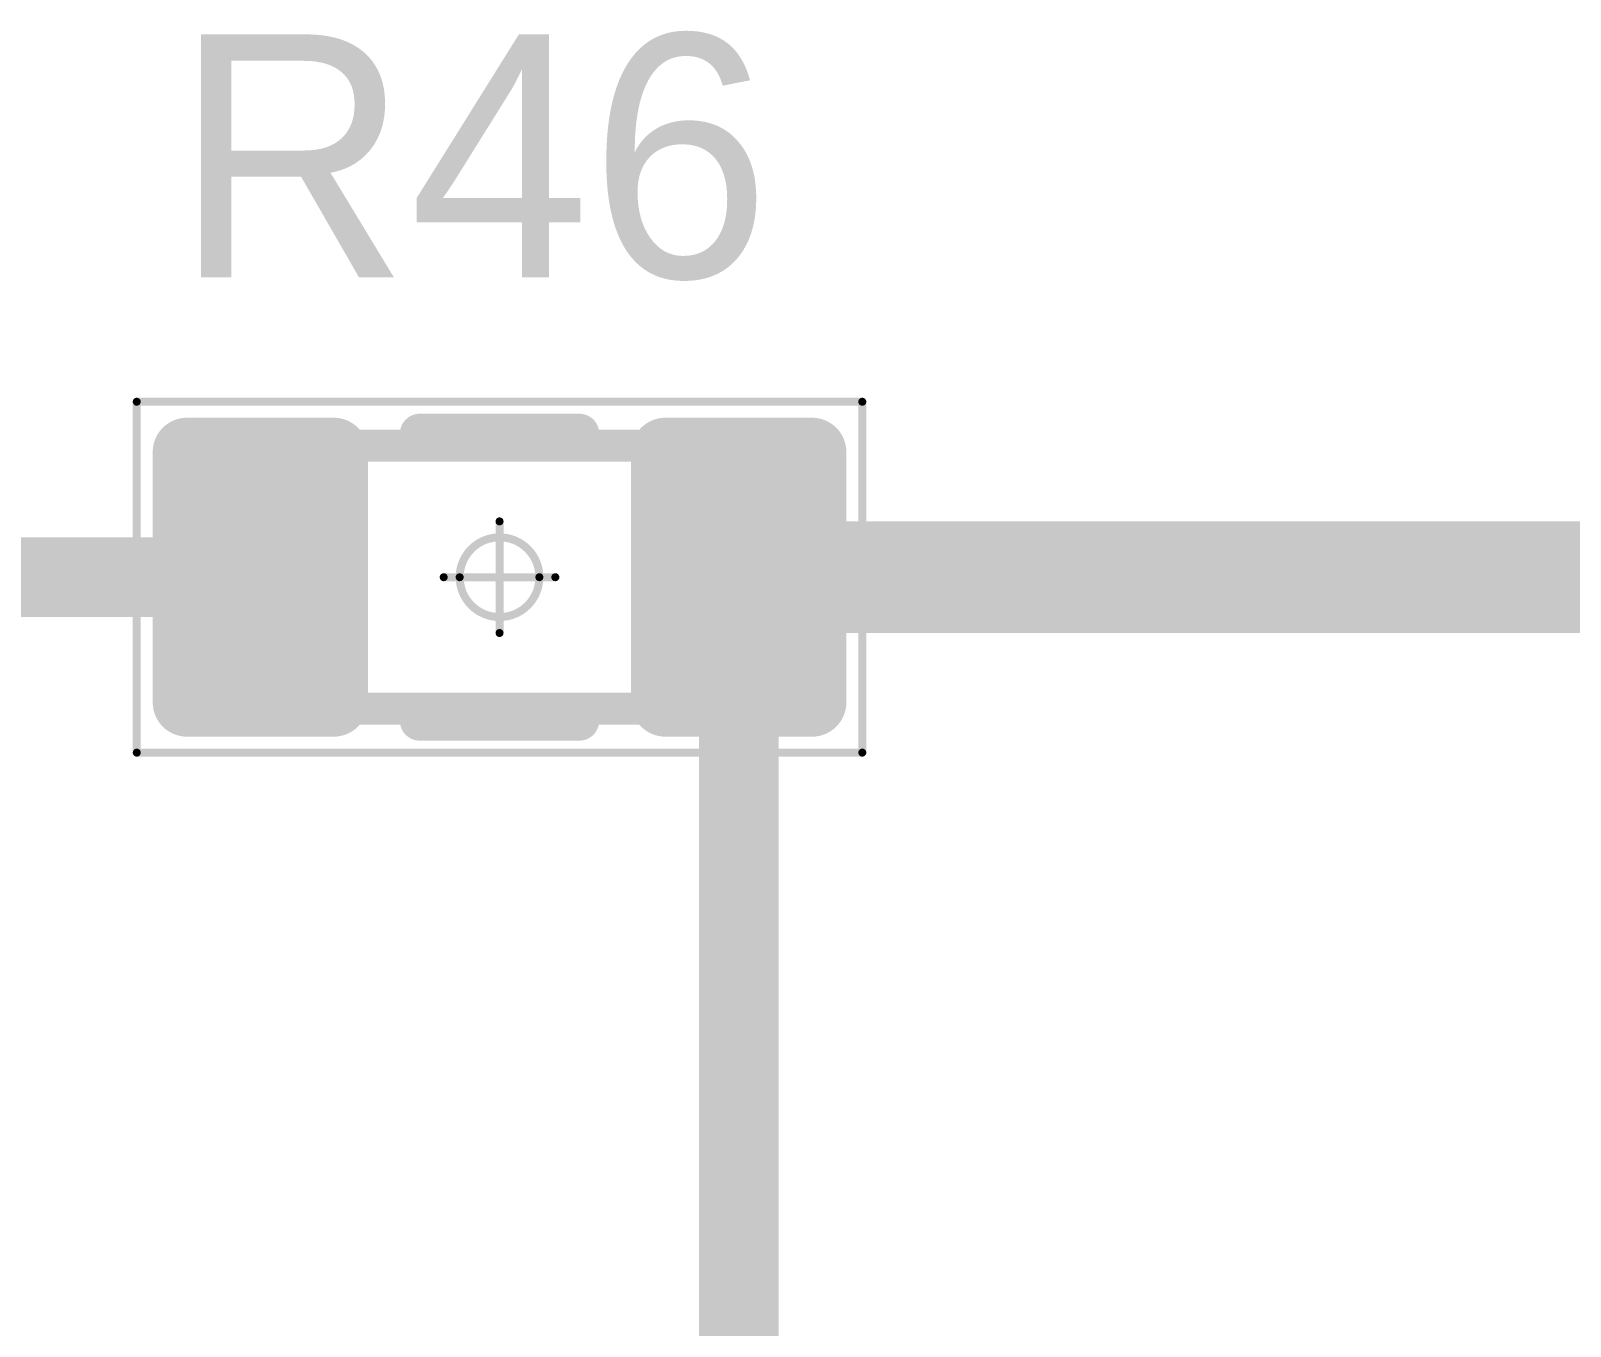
# Model space of a CAD drawing. Header units: millimetres. Extents: x 0 to 1769, y 431 to 1001.
# Drawn here: x 1695.29 to 1704.95, y 473.83 to 481.95 of the extents above; entities that cross this region are included whole.
import ezdxf

# ---------------------------------------------------------------- set-up
doc = ezdxf.new("R2010")
doc.units = ezdxf.units.MM
for name, color, linetype in [('Mechanical13', 56, 'Continuous'), ('Mechanical15', 56, 'Continuous'), ('TopLayer', 1, 'Continuous'), ('TopOverlay', 2, 'Continuous'), ('TopPaste', 8, 'Continuous'), ('TopSolder', 216, 'Continuous')]:
    doc.layers.add(name, color=color, linetype=linetype)

# ---------------------------------------------------------------- blocks, each defined once
blk = doc.blocks.new('RC1206S_143')
at = {"layer": 'Mechanical13', "const_width": 0.1999996}
for points in [[(1.62500056, 0.8249996199999998), (-1.62500056, 0.8249996199999998)], [(-1.62500056, 0.8249996199999998), (-1.62500056, -0.8249996199999998)], [(1.62500056, 0.8249996199999998), (1.62500056, -0.8249996199999998)], [(1.62500056, -0.8249996199999998), (-1.62500056, -0.8249996199999998)]]:
    blk.add_lwpolyline(points, dxfattribs=at)
at = {"layer": 'Mechanical13', "const_width": 0.0999998}
for points in [[(-1.67500046, 0.8249996199999998, 1), (-1.57500066, 0.8249996199999998, 1)], [(-1.67500046, 0.8249996199999998, 1), (-1.57500066, 0.8249996199999998, 1)], [(1.57500066, 0.8249996199999998, 1), (1.67500046, 0.8249996199999998, 1)], [(1.57500066, 0.8249996199999998, 1), (1.67500046, 0.8249996199999998, 1)], [(-1.67500046, -0.8249996199999998, 1), (-1.57500066, -0.8249996199999998, 1)], [(-1.67500046, -0.8249996199999998, 1), (-1.57500066, -0.8249996199999998, 1)], [(1.57500066, -0.8249996199999998, 1), (1.67500046, -0.8249996199999998, 1)], [(1.57500066, -0.8249996199999998, 1), (1.67500046, -0.8249996199999998, 1)]]:
    blk.add_lwpolyline(points, format="xyb", close=True, dxfattribs=at)
at = {"layer": 'Mechanical15', "const_width": 0.0499999}
for points in [[(2.27499926, 1.10000034), (-2.27499926, 1.10000034)], [(-2.27499926, 1.10000034), (-2.27499926, -1.10000034)], [(2.27499926, 1.10000034), (2.27499926, -1.10000034)], [(0, 0.3499993), (0, -0.3499993)], [(0.3499993, 0), (-0.3499993, 0)], [(2.27499926, -1.10000034), (-2.27499926, -1.10000034)]]:
    blk.add_lwpolyline(points, dxfattribs=at)
at = {"layer": 'Mechanical15'}
for points, const_width in [([(-2.2874986, 1.10000034, 1), (-2.26249992, 1.10000034, 1)], 0.02499868), ([(-2.2874986, 1.10000034, 1), (-2.26249992, 1.10000034, 1)], 0.02499868), ([(2.26249992, 1.10000034, 1), (2.2874986, 1.10000034, 1)], 0.02499868), ([(2.26249992, 1.10000034, 1), (2.2874986, 1.10000034, 1)], 0.02499868), ([(-0.01249934, 0.3499993, 1), (0.01249934, 0.3499993, 1)], 0.02499868), ([(0.2499995, 0, 1), (-0.2499995, 0, 1)], 0.0499999), ([(-0.36249864, 0, 1), (-0.33749996, 0, 1)], 0.02499868), ([(-0.26249884, 0, 1), (-0.23750016, 0, 1)], 0.02499868), ([(0.23750016, 0, 1), (0.26249884, 0, 1)], 0.02499868), ([(0.33749996, 0, 1), (0.36249864, 0, 1)], 0.02499868), ([(-0.01249934, -0.3499993, 1), (0.01249934, -0.3499993, 1)], 0.02499868), ([(-2.2874986, -1.10000034, 1), (-2.26249992, -1.10000034, 1)], 0.02499868), ([(-2.2874986, -1.10000034, 1), (-2.26249992, -1.10000034, 1)], 0.02499868), ([(2.26249992, -1.10000034, 1), (2.2874986, -1.10000034, 1)], 0.02499868), ([(2.26249992, -1.10000034, 1), (2.2874986, -1.10000034, 1)], 0.02499868)]:
    blk.add_lwpolyline(points, format="xyb", close=True, dxfattribs=dict(at, const_width=const_width))
at = {"layer": 'TopLayer', "const_width": 0.11500104}
for points in [[(-2.01750168, 0.78499716, 1), (-1.90250064, 0.78499716, 1)], [(-1.09750352, 0.78499716, 1), (-0.98250248, 0.78499716, 1)], [(0.98250248, 0.78499716, 1), (1.09750352, 0.78499716, 1)], [(1.90250064, 0.78499716, 1), (2.01750168, 0.78499716, 1)], [(-2.01750168, -0.78499716, 1), (-1.90250064, -0.78499716, 1)], [(-1.09750352, -0.78499716, 1), (-0.98250248, -0.78499716, 1)], [(0.98250248, -0.78499716, 1), (1.09750352, -0.78499716, 1)], [(1.90250064, -0.78499716, 1), (2.01750168, -0.78499716, 1)]]:
    blk.add_lwpolyline(points, format="xyb", close=True, dxfattribs=at)
at = {"layer": 'TopLayer'}
for points in [[(-1.96000116, -0.8999982), (-1.040003, -0.8999982), (-1.96000116, 0.8999982), (-1.040003, 0.8999982)], [(1.040003, -0.8999982), (1.96000116, -0.8999982), (1.040003, 0.8999982), (1.96000116, 0.8999982)], [(-2.0750022, -0.78499716), (-0.92500196, -0.78499716), (-2.0750022, 0.78499716), (-0.92500196, 0.78499716)], [(0.92500196, -0.78499716), (2.0750022, -0.78499716), (0.92500196, 0.78499716), (2.0750022, 0.78499716)]]:
    blk.add_solid(points, dxfattribs=at)
at = {"layer": 'TopOverlay', "const_width": 0.2499995}
for points in [[(0.499999, 0.90000074), (-0.499999, 0.90000074)], [(0.499999, -0.90000074), (-0.499999, -0.90000074)]]:
    blk.add_lwpolyline(points, dxfattribs=at)
at = {"layer": 'TopOverlay', "const_width": 0.12499848}
for points in [[(-0.56249824, 0.90000074, 1), (-0.43749976, 0.90000074, 1)], [(0.43749976, 0.90000074, 1), (0.56249824, 0.90000074, 1)], [(-0.56249824, -0.90000074, 1), (-0.43749976, -0.90000074, 1)], [(0.43749976, -0.90000074, 1), (0.56249824, -0.90000074, 1)]]:
    blk.add_lwpolyline(points, format="xyb", close=True, dxfattribs=at)
at = {"layer": 'TopPaste', "const_width": 0.08999982}
for points in [[(-2.0049998, 0.78499716, 1), (-1.91500252, 0.78499716, 1)], [(-1.08500164, 0.78499716, 1), (-0.9950043599999999, 0.78499716, 1)], [(0.9950043599999999, 0.78499716, 1), (1.08500164, 0.78499716, 1)], [(1.91500252, 0.78499716, 1), (2.0049998, 0.78499716, 1)], [(-2.0049998, -0.78499716, 1), (-1.91500252, -0.78499716, 1)], [(-1.08500164, -0.78499716, 1), (-0.9950043599999999, -0.78499716, 1)], [(0.9950043599999999, -0.78499716, 1), (1.08500164, -0.78499716, 1)], [(1.91500252, -0.78499716, 1), (2.0049998, -0.78499716, 1)]]:
    blk.add_lwpolyline(points, format="xyb", close=True, dxfattribs=at)
at = {"layer": 'TopPaste'}
for points in [[(-1.96000116, -0.8749969799999999), (-1.040003, -0.8749969799999999), (-1.96000116, 0.8749969799999999), (-1.040003, 0.8749969799999999)], [(1.040003, -0.8749969799999999), (1.96000116, -0.8749969799999999), (1.040003, 0.8749969799999999), (1.96000116, 0.8749969799999999)], [(-2.05000098, -0.78499716), (-0.9500031800000001, -0.78499716), (-2.05000098, 0.78499716), (-0.9500031800000001, 0.78499716)], [(0.9500031800000001, -0.78499716), (2.05000098, -0.78499716), (0.9500031800000001, 0.78499716), (2.05000098, 0.78499716)]]:
    blk.add_solid(points, dxfattribs=at)
at = {"layer": 'TopSolder', "const_width": 0.21500084}
for points in [[(-2.06750158, 0.78499716, 1), (-1.85250074, 0.78499716, 1)], [(-1.14750342, 0.78499716, 1), (-0.93250258, 0.78499716, 1)], [(0.93250258, 0.78499716, 1), (1.14750342, 0.78499716, 1)], [(1.85250074, 0.78499716, 1), (2.06750158, 0.78499716, 1)], [(-2.06750158, -0.78499716, 1), (-1.85250074, -0.78499716, 1)], [(-1.14750342, -0.78499716, 1), (-0.93250258, -0.78499716, 1)], [(0.93250258, -0.78499716, 1), (1.14750342, -0.78499716, 1)], [(1.85250074, -0.78499716, 1), (2.06750158, -0.78499716, 1)]]:
    blk.add_lwpolyline(points, format="xyb", close=True, dxfattribs=at)
at = {"layer": 'TopSolder'}
for points in [[(-1.96000116, -0.999998), (-1.040003, -0.999998), (-1.96000116, 0.999998), (-1.040003, 0.999998)], [(1.040003, -0.999998), (1.96000116, -0.999998), (1.040003, 0.999998), (1.96000116, 0.999998)], [(-2.175002, -0.78499716), (-0.8250021599999999, -0.78499716), (-2.175002, 0.78499716), (-0.8250021599999999, 0.78499716)], [(0.8250021599999999, -0.78499716), (2.175002, -0.78499716), (0.8250021599999999, 0.78499716), (2.175002, 0.78499716)]]:
    blk.add_solid(points, dxfattribs=at)

msp = doc.modelspace()

# ---------------------------------------------------------------- linework, layer by layer
at = {"layer": 'TopLayer'}
for points, const_width in [([(1699.73082456, 478.52881434), (1707.53122298, 478.52881434)], 0.7000011399999999), ([(1690.5001369, 478.52881434), (1696.7308204, 478.52881434)], 0.499999), ([(1699.73082456, 478.52881434), (1699.73083472, 478.52880418)], 0.499999), ([(1699.73083472, 468.3692943999999), (1699.73083472, 478.52880418)], 0.499999)]:
    msp.add_lwpolyline(points, dxfattribs=dict(at, const_width=const_width))
for points, const_width in [([(1699.55582364, 478.52881434, 1), (1699.90582548, 478.52881434, 1)], 0.3499993), ([(1696.60582192, 478.52881434, 1), (1696.85581888, 478.52881434, 1)], 0.2499995), ([(1699.60582608, 478.52881434, 1), (1699.85582304, 478.52881434, 1)], 0.2499995), ([(1699.60583624, 478.52880418, 1), (1699.8558332, 478.52880418, 1)], 0.2499995), ([(1699.60583624, 478.52880418, 1), (1699.8558332, 478.52880418, 1)], 0.2499995)]:
    msp.add_lwpolyline(points, format="xyb", close=True, dxfattribs=dict(at, const_width=const_width))

# ---------------------------------------------------------------- block references
at = {"rotation": 180}
msp.add_blockref('RC1206S_143', (1698.23082248, 478.52881434), dxfattribs=at)

# ---------------------------------------------------------------- texts
at = {"layer": 'TopOverlay'}
msp.add_text('R46', height=1.524, dxfattribs=at).set_placement((1696.1916292, 480.40808922))

doc.saveas('drawing.dxf')
